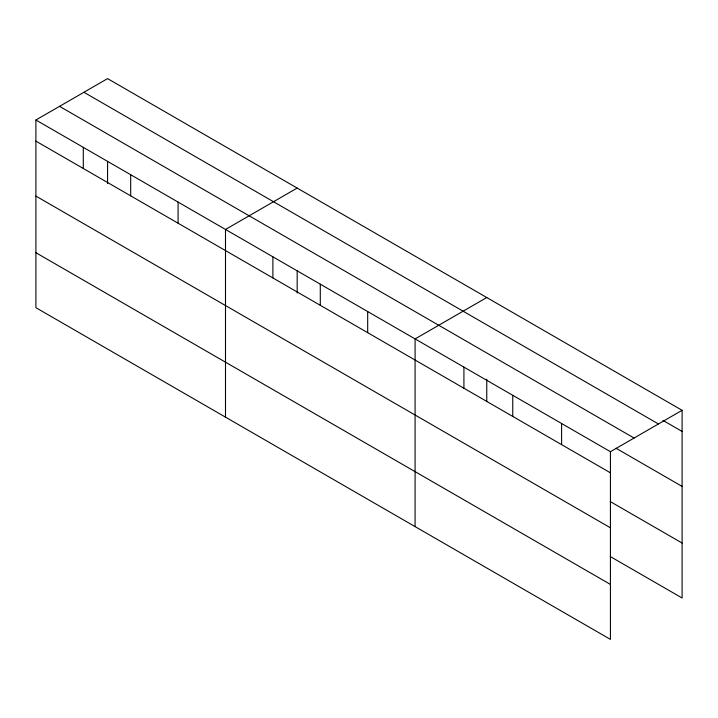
<?xml version="1.0" encoding="UTF-8"?>
<svg xmlns="http://www.w3.org/2000/svg" width="718" height="718" viewBox="0 0 718 718"><rect width="100%" height="100%" fill="white"/><g stroke="black" fill="none" stroke-linecap="round" stroke-linejoin="round"><path stroke-width="1.08" d="M610.426 527.784L610.426 451.694L35.9 119.996L35.9 307.69L610.426 639.388L610.426 527.784L35.9 196.086M610.282 556.54L682.1 598.004L682.1 410.31L107.574 78.612L35.9 119.996M297.171 188.071L225.497 229.455L225.497 417.149M486.759 297.539L415.085 338.914L415.085 526.608M610.426 451.694L682.1 410.31M662.947 420.38L682.1 431.437M83.925 92.272L658.451 423.97M59.549 106.336L634.075 438.043M616.026 448.256L682.1 486.4M35.9 141.123L610.426 472.821M610.282 501.577L682.1 543.041M35.9 252.718L610.426 584.416M561.593 423.503L561.593 444.621M512.76 395.304L512.76 416.431M486.759 379.176L486.759 401.389M463.918 367.113L463.918 388.232M367.688 311.549L367.688 332.676M320.291 284.184L320.291 305.312M297.171 270.83L297.171 293.034M272.894 256.82L272.894 277.947M178.091 202.09L178.091 223.217M130.694 174.725L130.694 195.852M107.574 161.37L107.574 183.575M83.297 147.361L83.297 168.488"/></g></svg>
